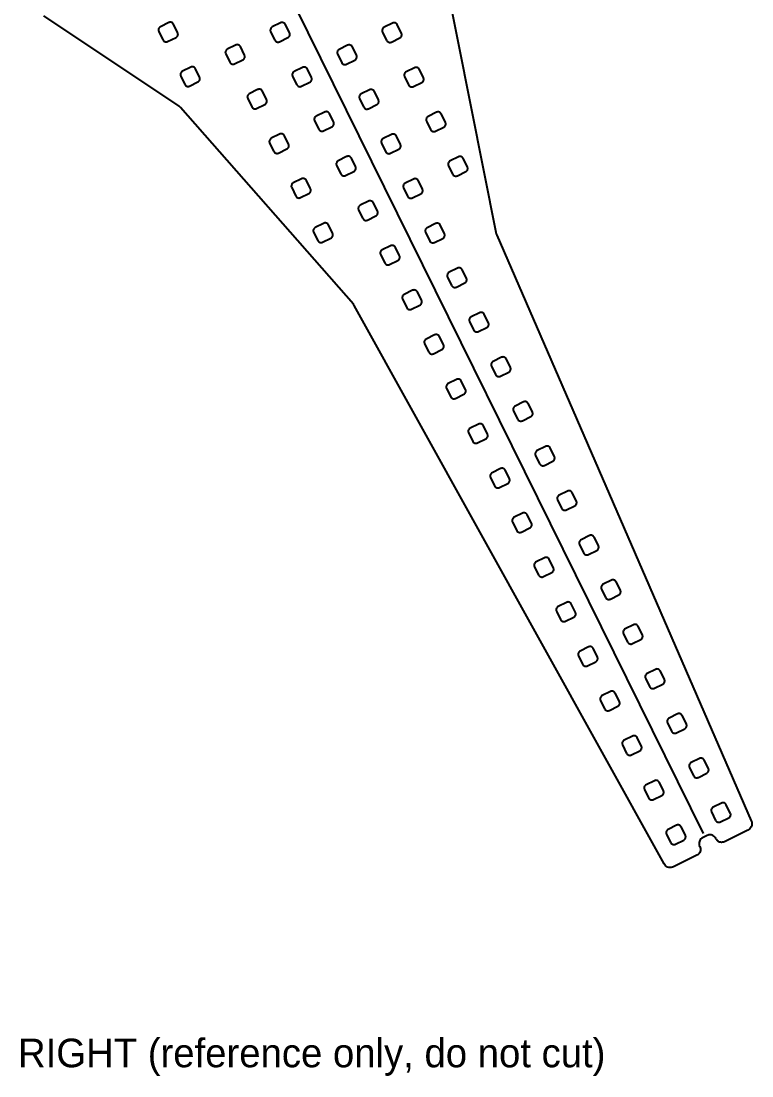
# Model space of a CAD drawing. Header units: millimetres. Extents: x -634 to 510, y -334 to 258.
# Drawn here: x 272.7 to 476.8, y -334.2 to -39.5 of the extents above; entities that cross this region are included whole.
import ezdxf

# ---------------------------------------------------------------- set-up
doc = ezdxf.new("R2010")
doc.units = ezdxf.units.MM
for name, color, linetype in [('LED_STRIP', 30, 'Continuous'), ('NOTES', 3, 'Continuous'), ('OUTLINE', 7, 'Continuous')]:
    doc.layers.add(name, color=color, linetype=linetype)

msp = doc.modelspace()

# ---------------------------------------------------------------- linework, layer by layer
at = {"layer": 'LED_STRIP'}
msp.add_lwpolyline([(342.12, -20.85), (463.26, -266.5)], dxfattribs=at)
at = {"layer": 'OUTLINE'}
msp.add_lwpolyline([(391.21, -27.18), (405.44, -98.94), (405.49, -99.15), (405.56, -99.35), (476.68, -262.99), (476.79, -263.31), (476.84, -263.64), (476.84, -263.98), (476.78, -264.31), (476.66, -264.63), (476.49, -264.92), (476.28, -265.19), (476.02, -265.41), (475.73, -265.58), (469.2, -268.8), (468.93, -268.91), (468.66, -268.97), (468.37, -268.99), (468.09, -268.96), (467.82, -268.89), (467.56, -268.78), (467.32, -268.63), (467.1, -268.44), (466.92, -268.22), (466.78, -267.98), (466.74, -267.91), (466.6, -267.67), (466.42, -267.45), (466.2, -267.27), (465.96, -267.11), (465.7, -267), (465.43, -266.93), (465.15, -266.91), (464.86, -266.93), (464.59, -266.99), (464.32, -267.09), (463.08, -267.7), (462.84, -267.85), (462.62, -268.03), (462.43, -268.24), (462.28, -268.48), (462.17, -268.75), (462.1, -269.02), (462.07, -269.3), (462.09, -269.59), (462.15, -269.86), (462.26, -270.13), (462.29, -270.19), (462.4, -270.46), (462.46, -270.73), (462.48, -271.02), (462.45, -271.3), (462.38, -271.57), (462.27, -271.83), (462.12, -272.07), (461.93, -272.29), (461.71, -272.47), (461.47, -272.61), (454.94, -275.84), (454.62, -275.96), (454.29, -276.03), (453.95, -276.04), (453.62, -275.99), (453.3, -275.89), (452.99, -275.74), (452.72, -275.54), (452.49, -275.29), (452.3, -275.01), (365.77, -118.97), (365.66, -118.79), (365.53, -118.62), (317.25, -63.65), (317.07, -63.46), (316.86, -63.31), (279.08, -38.06)], dxfattribs=at)
for points in [[(314.85, -39.93), (314.71, -39.87), (314.56, -39.83), (314.4, -39.81), (314.24, -39.82), (314.09, -39.86), (313.95, -39.92), (311.61, -41.07), (311.48, -41.15), (311.36, -41.25), (311.25, -41.37), (311.17, -41.5), (311.11, -41.64), (311.07, -41.79), (311.06, -41.95), (311.07, -42.11), (311.1, -42.26), (311.16, -42.41), (312.31, -44.74), (312.39, -44.87), (312.49, -44.99), (312.61, -45.1), (312.74, -45.18), (312.88, -45.24), (313.04, -45.28), (313.19, -45.3), (313.35, -45.29), (313.5, -45.25), (313.65, -45.19), (315.98, -44.04), (316.13, -43.95), (316.26, -43.84), (316.37, -43.7), (316.45, -43.55), (316.51, -43.38), (316.54, -43.21), (316.53, -43.04), (316.5, -42.87), (316.43, -42.7), (315.28, -40.37), (315.2, -40.24), (315.1, -40.12), (314.99, -40.01), (314.85, -39.93)], [(346.11, -40), (345.96, -39.94), (345.81, -39.9), (345.66, -39.89), (345.5, -39.9), (345.35, -39.93), (345.2, -39.99), (342.87, -41.14), (342.73, -41.22), (342.61, -41.32), (342.51, -41.44), (342.43, -41.57), (342.36, -41.71), (342.33, -41.87), (342.31, -42.02), (342.32, -42.18), (342.36, -42.33), (342.41, -42.48), (343.56, -44.81), (343.64, -44.95), (343.75, -45.07), (343.86, -45.17), (344, -45.25), (344.14, -45.32), (344.29, -45.35), (344.45, -45.37), (344.6, -45.36), (344.76, -45.32), (344.9, -45.26), (347.24, -44.12), (347.37, -44.03), (347.49, -43.93), (347.59, -43.82), (347.68, -43.68), (347.74, -43.54), (347.78, -43.39), (347.79, -43.23), (347.78, -43.07), (347.75, -42.92), (347.69, -42.78), (346.54, -40.44), (346.46, -40.31), (346.36, -40.19), (346.24, -40.09), (346.11, -40)], [(377.22, -40.01), (377.07, -39.97), (376.91, -39.96), (376.76, -39.97), (376.6, -40), (376.46, -40.06), (374.12, -41.21), (373.99, -41.29), (373.87, -41.39), (373.77, -41.51), (373.68, -41.64), (373.62, -41.79), (373.58, -41.94), (373.57, -42.1), (373.58, -42.25), (373.61, -42.41), (373.67, -42.55), (374.82, -44.88), (374.9, -45.02), (375, -45.14), (375.12, -45.24), (375.25, -45.33), (375.4, -45.39), (375.55, -45.43), (375.7, -45.44), (375.86, -45.43), (376.01, -45.4), (376.16, -45.34), (378.49, -44.19), (378.63, -44.11), (378.75, -44.01), (378.85, -43.89), (378.93, -43.76), (379, -43.61), (379.03, -43.46), (379.05, -43.3), (379.04, -43.15), (379, -42.99), (378.95, -42.85), (377.8, -40.52), (377.72, -40.38), (377.61, -40.26), (377.5, -40.16), (377.36, -40.07), (377.22, -40.01)], [(333.55, -46.19), (333.41, -46.13), (333.26, -46.09), (333.1, -46.08), (332.94, -46.09), (332.79, -46.12), (332.64, -46.18), (330.31, -47.33), (330.18, -47.41), (330.06, -47.51), (329.95, -47.63), (329.87, -47.76), (329.81, -47.91), (329.77, -48.06), (329.76, -48.22), (329.77, -48.37), (329.8, -48.52), (329.86, -48.67), (331.01, -51), (331.09, -51.14), (331.19, -51.26), (331.31, -51.36), (331.44, -51.45), (331.58, -51.51), (331.74, -51.55), (331.89, -51.56), (332.05, -51.55), (332.2, -51.52), (332.35, -51.46), (334.68, -50.31), (334.81, -50.23), (334.93, -50.13), (335.04, -50.01), (335.12, -49.88), (335.18, -49.73), (335.22, -49.58), (335.24, -49.42), (335.23, -49.27), (335.19, -49.11), (335.13, -48.97), (333.98, -46.64), (333.9, -46.5), (333.8, -46.38), (333.69, -46.28), (333.55, -46.19)], [(364.81, -46.27), (364.66, -46.2), (364.51, -46.17), (364.36, -46.15), (364.2, -46.16), (364.05, -46.2), (363.9, -46.25), (361.57, -47.4), (361.43, -47.48), (361.31, -47.58), (361.21, -47.7), (361.13, -47.84), (361.06, -47.98), (361.03, -48.13), (361.01, -48.29), (361.02, -48.44), (361.06, -48.6), (361.11, -48.74), (362.26, -51.07), (362.34, -51.21), (362.44, -51.33), (362.56, -51.43), (362.69, -51.52), (362.84, -51.58), (362.99, -51.62), (363.15, -51.63), (363.3, -51.62), (363.46, -51.59), (363.6, -51.53), (365.93, -50.38), (366.07, -50.3), (366.19, -50.2), (366.29, -50.08), (366.38, -49.95), (366.44, -49.8), (366.48, -49.65), (366.49, -49.5), (366.48, -49.34), (366.45, -49.19), (366.39, -49.04), (365.24, -46.71), (365.16, -46.57), (365.06, -46.45), (364.94, -46.35), (364.81, -46.27)], [(320.85, -52.32), (320.7, -52.28), (320.54, -52.27), (320.39, -52.28), (320.23, -52.32), (320.09, -52.37), (317.76, -53.52), (317.62, -53.6), (317.5, -53.7), (317.4, -53.82), (317.31, -53.95), (317.25, -54.1), (317.21, -54.25), (317.2, -54.41), (317.21, -54.56), (317.24, -54.72), (317.3, -54.86), (318.45, -57.19), (318.53, -57.33), (318.63, -57.45), (318.75, -57.55), (318.88, -57.64), (319.03, -57.7), (319.18, -57.74), (319.34, -57.75), (319.49, -57.74), (319.65, -57.71), (319.79, -57.65), (322.12, -56.5), (322.26, -56.42), (322.38, -56.32), (322.48, -56.2), (322.57, -56.07), (322.63, -55.92), (322.67, -55.77), (322.68, -55.62), (322.67, -55.46), (322.64, -55.31), (322.58, -55.16), (321.43, -52.83), (321.35, -52.69), (321.25, -52.57), (321.13, -52.47), (321, -52.39), (320.85, -52.32)], [(352.25, -52.46), (352.11, -52.4), (351.96, -52.36), (351.8, -52.34), (351.64, -52.35), (351.49, -52.39), (351.34, -52.45), (349.01, -53.6), (348.88, -53.68), (348.76, -53.78), (348.65, -53.89), (348.57, -54.03), (348.51, -54.17), (348.47, -54.32), (348.45, -54.48), (348.46, -54.64), (348.5, -54.79), (348.56, -54.94), (349.71, -57.27), (349.79, -57.4), (349.89, -57.52), (350.01, -57.63), (350.14, -57.71), (350.28, -57.77), (350.43, -57.81), (350.59, -57.82), (350.75, -57.81), (350.9, -57.78), (351.05, -57.72), (353.38, -56.57), (353.51, -56.49), (353.63, -56.39), (353.74, -56.27), (353.82, -56.14), (353.88, -56), (353.92, -55.84), (353.94, -55.69), (353.93, -55.53), (353.89, -55.38), (353.83, -55.23), (352.68, -52.9), (352.6, -52.77), (352.5, -52.65), (352.38, -52.54), (352.25, -52.46)], [(383.51, -52.53), (383.36, -52.47), (383.21, -52.43), (383.05, -52.42), (382.9, -52.43), (382.75, -52.46), (382.6, -52.52), (380.27, -53.67), (380.13, -53.75), (380.01, -53.85), (379.91, -53.97), (379.82, -54.1), (379.76, -54.24), (379.72, -54.4), (379.71, -54.55), (379.72, -54.71), (379.75, -54.86), (379.81, -55.01), (380.96, -57.34), (381.04, -57.47), (381.14, -57.59), (381.26, -57.7), (381.39, -57.78), (381.54, -57.84), (381.69, -57.88), (381.85, -57.9), (382, -57.89), (382.16, -57.85), (382.3, -57.79), (384.63, -56.64), (384.77, -56.56), (384.89, -56.46), (384.99, -56.35), (385.08, -56.21), (385.14, -56.07), (385.18, -55.92), (385.19, -55.76), (385.18, -55.6), (385.15, -55.45), (385.09, -55.3), (383.94, -52.97), (383.86, -52.84), (383.76, -52.72), (383.64, -52.61), (383.51, -52.53)], [(339.7, -58.65), (339.55, -58.59), (339.4, -58.55), (339.24, -58.53), (339.09, -58.55), (338.93, -58.58), (338.79, -58.64), (336.46, -59.79), (336.32, -59.87), (336.2, -59.97), (336.1, -60.09), (336.01, -60.22), (335.95, -60.36), (335.91, -60.52), (335.9, -60.67), (335.91, -60.83), (335.94, -60.98), (336, -61.13), (337.15, -63.46), (337.24, -63.61), (337.36, -63.74), (337.49, -63.85), (337.65, -63.93), (337.81, -63.99), (337.98, -64.01), (338.16, -64.01), (338.33, -63.98), (338.49, -63.91), (340.82, -62.76), (340.96, -62.68), (341.08, -62.58), (341.18, -62.47), (341.26, -62.33), (341.33, -62.19), (341.37, -62.04), (341.38, -61.88), (341.37, -61.72), (341.33, -61.57), (341.28, -61.42), (340.13, -59.09), (340.05, -58.96), (339.95, -58.84), (339.83, -58.73), (339.7, -58.65)], [(370.81, -58.66), (370.65, -58.62), (370.5, -58.61), (370.34, -58.62), (370.19, -58.65), (370.04, -58.71), (367.71, -59.86), (367.58, -59.94), (367.46, -60.04), (367.35, -60.16), (367.27, -60.29), (367.21, -60.44), (367.17, -60.59), (367.15, -60.74), (367.16, -60.9), (367.2, -61.05), (367.26, -61.2), (368.41, -63.53), (368.5, -63.68), (368.61, -63.81), (368.75, -63.92), (368.9, -64), (369.07, -64.06), (369.24, -64.09), (369.41, -64.08), (369.58, -64.05), (369.75, -63.99), (372.08, -62.84), (372.21, -62.76), (372.33, -62.66), (372.44, -62.54), (372.52, -62.4), (372.58, -62.26), (372.62, -62.11), (372.64, -61.95), (372.62, -61.8), (372.59, -61.64), (372.53, -61.5), (371.38, -59.17), (371.3, -59.03), (371.2, -58.91), (371.08, -58.81), (370.95, -58.72), (370.81, -58.66)], [(358.33, -64.88), (358.17, -64.83), (357.99, -64.8), (357.82, -64.81), (357.65, -64.84), (357.49, -64.9), (355.15, -66.05), (355.02, -66.13), (354.9, -66.23), (354.8, -66.35), (354.71, -66.48), (354.65, -66.63), (354.61, -66.78), (354.6, -66.94), (354.61, -67.09), (354.64, -67.25), (354.7, -67.39), (355.85, -69.72), (355.94, -69.87), (356.06, -70), (356.19, -70.11), (356.34, -70.2), (356.51, -70.25), (356.68, -70.28), (356.86, -70.28), (357.03, -70.24), (357.19, -70.18), (359.52, -69.03), (359.66, -68.95), (359.78, -68.85), (359.88, -68.73), (359.96, -68.6), (360.03, -68.45), (360.06, -68.3), (360.08, -68.14), (360.07, -67.99), (360.03, -67.83), (359.98, -67.69), (358.83, -65.36), (358.74, -65.21), (358.62, -65.08), (358.48, -64.97), (358.33, -64.88)], [(389.65, -64.99), (389.51, -64.92), (389.35, -64.89), (389.2, -64.87), (389.04, -64.88), (388.89, -64.92), (388.74, -64.98), (386.41, -66.12), (386.28, -66.21), (386.15, -66.31), (386.05, -66.42), (385.97, -66.56), (385.91, -66.7), (385.87, -66.85), (385.85, -67.01), (385.86, -67.17), (385.9, -67.32), (385.96, -67.46), (387.11, -69.8), (387.19, -69.93), (387.29, -70.05), (387.4, -70.15), (387.54, -70.24), (387.68, -70.3), (387.83, -70.34), (387.99, -70.35), (388.15, -70.34), (388.3, -70.31), (388.44, -70.25), (390.78, -69.1), (390.91, -69.02), (391.03, -68.92), (391.14, -68.8), (391.22, -68.67), (391.28, -68.53), (391.32, -68.37), (391.33, -68.22), (391.32, -68.06), (391.29, -67.91), (391.23, -67.76), (390.08, -65.43), (390, -65.29), (389.9, -65.17), (389.78, -65.07), (389.65, -64.99)], [(345.93, -71.16), (345.78, -71.08), (345.61, -71.02), (345.44, -70.99), (345.26, -71), (345.09, -71.03), (344.93, -71.09), (342.6, -72.24), (342.46, -72.32), (342.34, -72.43), (342.24, -72.54), (342.16, -72.68), (342.09, -72.82), (342.06, -72.97), (342.04, -73.13), (342.05, -73.28), (342.09, -73.44), (342.14, -73.58), (343.29, -75.92), (343.38, -76.06), (343.5, -76.2), (343.64, -76.3), (343.79, -76.39), (343.95, -76.44), (344.13, -76.47), (344.3, -76.47), (344.47, -76.43), (344.63, -76.37), (346.97, -75.22), (347.1, -75.14), (347.22, -75.04), (347.32, -74.92), (347.41, -74.79), (347.47, -74.64), (347.51, -74.49), (347.52, -74.34), (347.51, -74.18), (347.48, -74.03), (347.42, -73.88), (346.27, -71.55), (346.18, -71.4), (346.06, -71.27), (345.93, -71.16)], [(376.95, -71.12), (376.8, -71.08), (376.64, -71.06), (376.48, -71.07), (376.33, -71.11), (376.19, -71.17), (373.85, -72.32), (373.72, -72.4), (373.6, -72.5), (373.5, -72.62), (373.41, -72.75), (373.35, -72.89), (373.31, -73.04), (373.3, -73.2), (373.31, -73.36), (373.34, -73.51), (373.4, -73.66), (374.55, -75.99), (374.63, -76.12), (374.73, -76.24), (374.85, -76.35), (374.98, -76.43), (375.12, -76.49), (375.28, -76.53), (375.43, -76.55), (375.59, -76.54), (375.74, -76.5), (375.89, -76.44), (378.22, -75.29), (378.36, -75.21), (378.48, -75.11), (378.58, -74.99), (378.66, -74.86), (378.73, -74.72), (378.76, -74.57), (378.78, -74.41), (378.77, -74.25), (378.73, -74.1), (378.68, -73.95), (377.53, -71.62), (377.44, -71.49), (377.34, -71.37), (377.23, -71.26), (377.09, -71.18), (376.95, -71.12)], [(364.63, -77.42), (364.47, -77.34), (364.31, -77.28), (364.14, -77.26), (363.96, -77.26), (363.79, -77.3), (363.63, -77.36), (361.3, -78.51), (361.16, -78.59), (361.04, -78.69), (360.94, -78.81), (360.86, -78.94), (360.79, -79.08), (360.75, -79.24), (360.74, -79.39), (360.75, -79.55), (360.79, -79.7), (360.84, -79.85), (361.99, -82.18), (362.08, -82.33), (362.2, -82.46), (362.33, -82.57), (362.49, -82.65), (362.65, -82.71), (362.82, -82.74), (363, -82.73), (363.17, -82.7), (363.33, -82.63), (365.66, -81.48), (365.8, -81.4), (365.92, -81.3), (366.02, -81.19), (366.11, -81.05), (366.17, -80.91), (366.21, -80.76), (366.22, -80.6), (366.21, -80.44), (366.18, -80.29), (366.12, -80.15), (364.97, -77.81), (364.88, -77.66), (364.76, -77.53), (364.63, -77.42)], [(395.73, -77.41), (395.57, -77.36), (395.39, -77.33), (395.22, -77.33), (395.05, -77.37), (394.89, -77.43), (392.55, -78.58), (392.42, -78.66), (392.3, -78.76), (392.19, -78.88), (392.11, -79.01), (392.05, -79.16), (392.01, -79.31), (392, -79.47), (392.01, -79.62), (392.04, -79.77), (392.1, -79.92), (393.25, -82.25), (393.33, -82.39), (393.43, -82.51), (393.55, -82.61), (393.68, -82.7), (393.82, -82.76), (393.98, -82.8), (394.13, -82.81), (394.29, -82.8), (394.44, -82.77), (394.59, -82.71), (396.92, -81.56), (397.05, -81.48), (397.18, -81.38), (397.28, -81.26), (397.36, -81.13), (397.42, -80.98), (397.46, -80.83), (397.48, -80.67), (397.47, -80.52), (397.43, -80.36), (397.37, -80.22), (396.22, -77.89), (396.13, -77.74), (396.02, -77.61), (395.88, -77.5), (395.73, -77.41)], [(352.07, -83.62), (351.92, -83.53), (351.75, -83.48), (351.58, -83.45), (351.41, -83.45), (351.24, -83.49), (351.07, -83.55), (348.74, -84.7), (348.61, -84.78), (348.49, -84.88), (348.38, -85), (348.3, -85.13), (348.24, -85.28), (348.2, -85.43), (348.18, -85.58), (348.19, -85.74), (348.23, -85.89), (348.29, -86.04), (349.44, -88.37), (349.53, -88.52), (349.64, -88.65), (349.78, -88.76), (349.93, -88.85), (350.1, -88.9), (350.27, -88.93), (350.44, -88.92), (350.61, -88.89), (350.78, -88.83), (353.11, -87.68), (353.24, -87.6), (353.36, -87.5), (353.47, -87.38), (353.55, -87.25), (353.61, -87.1), (353.65, -86.95), (353.67, -86.79), (353.66, -86.64), (353.62, -86.48), (353.56, -86.34), (352.41, -84.01), (352.32, -83.86), (352.21, -83.73), (352.07, -83.62)], [(383.09, -83.57), (382.94, -83.53), (382.78, -83.52), (382.63, -83.53), (382.47, -83.57), (382.33, -83.62), (380, -84.77), (379.86, -84.85), (379.74, -84.95), (379.64, -85.07), (379.55, -85.2), (379.49, -85.35), (379.45, -85.5), (379.44, -85.66), (379.45, -85.81), (379.48, -85.97), (379.54, -86.11), (380.69, -88.44), (380.77, -88.58), (380.87, -88.7), (380.99, -88.8), (381.12, -88.89), (381.27, -88.95), (381.42, -88.99), (381.58, -89), (381.73, -88.99), (381.89, -88.96), (382.03, -88.9), (384.36, -87.75), (384.5, -87.67), (384.62, -87.57), (384.72, -87.45), (384.81, -87.32), (384.87, -87.17), (384.91, -87.02), (384.92, -86.87), (384.91, -86.71), (384.88, -86.56), (384.82, -86.41), (383.67, -84.08), (383.59, -83.94), (383.49, -83.82), (383.37, -83.72), (383.24, -83.64), (383.09, -83.57)], [(370.54, -89.77), (370.38, -89.73), (370.23, -89.71), (370.07, -89.72), (369.92, -89.76), (369.77, -89.82), (367.44, -90.97), (367.31, -91.05), (367.19, -91.15), (367.08, -91.26), (367, -91.4), (366.94, -91.54), (366.9, -91.69), (366.88, -91.85), (366.89, -92.01), (366.93, -92.16), (366.99, -92.3), (368.14, -94.64), (368.22, -94.77), (368.32, -94.89), (368.43, -95), (368.57, -95.08), (368.71, -95.14), (368.86, -95.18), (369.02, -95.19), (369.18, -95.18), (369.33, -95.15), (369.48, -95.09), (371.81, -93.94), (371.94, -93.86), (372.06, -93.76), (372.17, -93.64), (372.25, -93.51), (372.31, -93.37), (372.35, -93.21), (372.36, -93.06), (372.35, -92.9), (372.32, -92.75), (372.26, -92.6), (371.11, -90.27), (371.03, -90.14), (370.93, -90.01), (370.81, -89.91), (370.68, -89.83), (370.54, -89.77)], [(358.06, -95.99), (357.9, -95.93), (357.72, -95.91), (357.55, -95.91), (357.38, -95.94), (357.22, -96.01), (354.88, -97.16), (354.75, -97.24), (354.63, -97.34), (354.53, -97.46), (354.44, -97.59), (354.38, -97.73), (354.34, -97.89), (354.33, -98.04), (354.34, -98.2), (354.37, -98.35), (354.43, -98.5), (355.58, -100.83), (355.67, -100.98), (355.79, -101.11), (355.92, -101.22), (356.07, -101.3), (356.24, -101.36), (356.41, -101.38), (356.59, -101.38), (356.76, -101.35), (356.92, -101.28), (359.25, -100.13), (359.39, -100.05), (359.51, -99.95), (359.61, -99.83), (359.69, -99.7), (359.76, -99.56), (359.79, -99.41), (359.81, -99.25), (359.8, -99.09), (359.76, -98.94), (359.71, -98.79), (358.56, -96.46), (358.47, -96.31), (358.35, -96.18), (358.21, -96.07), (358.06, -95.99)], [(389.24, -96.03), (389.08, -95.99), (388.93, -95.98), (388.77, -95.99), (388.62, -96.02), (388.47, -96.08), (386.14, -97.23), (386.01, -97.31), (385.88, -97.41), (385.78, -97.53), (385.7, -97.66), (385.64, -97.81), (385.6, -97.96), (385.58, -98.11), (385.59, -98.27), (385.63, -98.42), (385.69, -98.57), (386.84, -100.9), (386.92, -101.04), (387.02, -101.16), (387.13, -101.26), (387.27, -101.34), (387.41, -101.41), (387.56, -101.44), (387.72, -101.46), (387.88, -101.45), (388.03, -101.41), (388.17, -101.36), (390.51, -100.21), (390.64, -100.13), (390.76, -100.03), (390.87, -99.91), (390.95, -99.77), (391.01, -99.63), (391.05, -99.48), (391.06, -99.32), (391.05, -99.17), (391.02, -99.01), (390.96, -98.87), (389.81, -96.53), (389.73, -96.4), (389.63, -96.28), (389.51, -96.18), (389.38, -96.09), (389.24, -96.03)], [(376.68, -102.22), (376.53, -102.18), (376.37, -102.17), (376.21, -102.18), (376.06, -102.21), (375.92, -102.27), (373.58, -103.42), (373.45, -103.5), (373.33, -103.6), (373.22, -103.72), (373.14, -103.85), (373.08, -104), (373.04, -104.15), (373.03, -104.31), (373.04, -104.46), (373.07, -104.62), (373.13, -104.76), (374.28, -107.09), (374.36, -107.23), (374.46, -107.35), (374.58, -107.45), (374.71, -107.54), (374.85, -107.6), (375.01, -107.64), (375.16, -107.65), (375.32, -107.64), (375.47, -107.61), (375.62, -107.55), (377.95, -106.4), (378.08, -106.32), (378.21, -106.22), (378.31, -106.1), (378.39, -105.97), (378.45, -105.82), (378.49, -105.67), (378.51, -105.51), (378.5, -105.36), (378.46, -105.2), (378.4, -105.06), (377.25, -102.73), (377.17, -102.59), (377.07, -102.47), (376.96, -102.37), (376.82, -102.28), (376.68, -102.22)], [(395.61, -108.6), (395.46, -108.52), (395.29, -108.46), (395.12, -108.44), (394.95, -108.44), (394.78, -108.47), (394.61, -108.54), (392.28, -109.69), (392.15, -109.77), (392.03, -109.87), (391.92, -109.99), (391.84, -110.12), (391.78, -110.26), (391.74, -110.41), (391.73, -110.57), (391.74, -110.73), (391.77, -110.88), (391.83, -111.03), (392.98, -113.36), (393.06, -113.49), (393.16, -113.61), (393.28, -113.72), (393.41, -113.8), (393.55, -113.86), (393.71, -113.9), (393.86, -113.92), (394.02, -113.91), (394.17, -113.87), (394.32, -113.81), (396.65, -112.66), (396.78, -112.58), (396.9, -112.48), (397.01, -112.36), (397.09, -112.23), (397.15, -112.09), (397.19, -111.93), (397.21, -111.78), (397.2, -111.62), (397.16, -111.47), (397.1, -111.32), (395.95, -108.99), (395.86, -108.84), (395.75, -108.71), (395.61, -108.6)], [(382.97, -114.74), (382.82, -114.68), (382.67, -114.64), (382.51, -114.63), (382.36, -114.64), (382.2, -114.67), (382.06, -114.73), (379.73, -115.88), (379.59, -115.96), (379.47, -116.06), (379.37, -116.18), (379.28, -116.31), (379.22, -116.45), (379.18, -116.61), (379.17, -116.76), (379.18, -116.92), (379.21, -117.07), (379.27, -117.22), (380.42, -119.55), (380.5, -119.68), (380.6, -119.81), (380.72, -119.91), (380.85, -119.99), (381, -120.05), (381.15, -120.09), (381.31, -120.11), (381.46, -120.1), (381.62, -120.06), (381.76, -120), (384.09, -118.85), (384.23, -118.77), (384.35, -118.67), (384.45, -118.56), (384.54, -118.42), (384.6, -118.28), (384.64, -118.13), (384.65, -117.97), (384.64, -117.81), (384.61, -117.66), (384.55, -117.52), (383.4, -115.18), (383.32, -115.05), (383.22, -114.93), (383.1, -114.82), (382.97, -114.74)], [(401.52, -120.94), (401.37, -120.9), (401.21, -120.89), (401.06, -120.9), (400.9, -120.94), (400.76, -120.99), (398.43, -122.14), (398.29, -122.22), (398.17, -122.32), (398.07, -122.44), (397.98, -122.57), (397.92, -122.72), (397.88, -122.87), (397.87, -123.03), (397.88, -123.18), (397.91, -123.34), (397.97, -123.48), (399.12, -125.81), (399.2, -125.95), (399.3, -126.07), (399.42, -126.17), (399.55, -126.26), (399.7, -126.32), (399.85, -126.36), (400, -126.37), (400.16, -126.36), (400.31, -126.33), (400.46, -126.27), (402.79, -125.12), (402.93, -125.04), (403.05, -124.94), (403.15, -124.82), (403.23, -124.69), (403.3, -124.54), (403.34, -124.39), (403.35, -124.24), (403.34, -124.08), (403.3, -123.93), (403.25, -123.78), (402.1, -121.45), (402.02, -121.31), (401.92, -121.19), (401.8, -121.09), (401.67, -121.01), (401.52, -120.94)], [(388.97, -127.14), (388.81, -127.1), (388.66, -127.08), (388.5, -127.09), (388.35, -127.13), (388.2, -127.19), (385.87, -128.34), (385.72, -128.43), (385.59, -128.54), (385.48, -128.68), (385.4, -128.83), (385.34, -128.99), (385.31, -129.17), (385.32, -129.34), (385.35, -129.51), (385.41, -129.67), (386.56, -132.01), (386.65, -132.14), (386.75, -132.26), (386.86, -132.37), (387, -132.45), (387.14, -132.51), (387.29, -132.55), (387.45, -132.56), (387.61, -132.55), (387.76, -132.52), (387.9, -132.46), (390.24, -131.31), (390.38, -131.22), (390.52, -131.11), (390.63, -130.97), (390.71, -130.82), (390.76, -130.65), (390.79, -130.48), (390.79, -130.31), (390.75, -130.13), (390.69, -129.97), (389.54, -127.64), (389.46, -127.51), (389.36, -127.38), (389.24, -127.28), (389.11, -127.2), (388.97, -127.14)], [(407.66, -133.4), (407.51, -133.36), (407.36, -133.35), (407.2, -133.36), (407.05, -133.39), (406.9, -133.45), (404.57, -134.6), (404.42, -134.69), (404.29, -134.81), (404.18, -134.94), (404.1, -135.09), (404.04, -135.26), (404.01, -135.43), (404.02, -135.61), (404.05, -135.78), (404.11, -135.94), (405.26, -138.27), (405.34, -138.41), (405.44, -138.53), (405.56, -138.63), (405.7, -138.71), (405.84, -138.78), (405.99, -138.81), (406.15, -138.83), (406.3, -138.82), (406.46, -138.78), (406.6, -138.73), (408.93, -137.58), (409.08, -137.49), (409.22, -137.37), (409.32, -137.23), (409.41, -137.08), (409.46, -136.92), (409.49, -136.74), (409.49, -136.57), (409.45, -136.4), (409.39, -136.24), (408.24, -133.9), (408.16, -133.77), (408.06, -133.65), (407.94, -133.55), (407.81, -133.46), (407.66, -133.4)], [(395.25, -139.65), (395.11, -139.59), (394.96, -139.55), (394.8, -139.54), (394.64, -139.55), (394.49, -139.58), (394.34, -139.64), (392.01, -140.79), (391.86, -140.88), (391.73, -141), (391.62, -141.13), (391.54, -141.29), (391.48, -141.45), (391.46, -141.62), (391.46, -141.8), (391.49, -141.97), (391.56, -142.13), (392.71, -144.46), (392.79, -144.6), (392.89, -144.72), (393.01, -144.82), (393.14, -144.91), (393.28, -144.97), (393.44, -145.01), (393.59, -145.02), (393.75, -145.01), (393.9, -144.98), (394.05, -144.92), (396.38, -143.77), (396.53, -143.68), (396.66, -143.56), (396.77, -143.43), (396.85, -143.27), (396.91, -143.11), (396.93, -142.94), (396.93, -142.76), (396.9, -142.59), (396.83, -142.43), (395.68, -140.1), (395.6, -139.96), (395.5, -139.84), (395.38, -139.74), (395.25, -139.65)], [(413.95, -145.92), (413.81, -145.86), (413.65, -145.82), (413.5, -145.8), (413.34, -145.81), (413.19, -145.85), (413.04, -145.91), (410.71, -147.06), (410.56, -147.15), (410.43, -147.26), (410.32, -147.4), (410.24, -147.55), (410.18, -147.72), (410.16, -147.89), (410.16, -148.06), (410.19, -148.23), (410.26, -148.4), (411.41, -150.73), (411.49, -150.86), (411.59, -150.98), (411.71, -151.09), (411.84, -151.17), (411.98, -151.23), (412.13, -151.27), (412.29, -151.29), (412.45, -151.27), (412.6, -151.24), (412.75, -151.18), (415.08, -150.03), (415.23, -149.94), (415.36, -149.83), (415.47, -149.69), (415.55, -149.54), (415.61, -149.37), (415.63, -149.2), (415.63, -149.03), (415.6, -148.86), (415.53, -148.69), (414.38, -146.36), (414.3, -146.23), (414.2, -146.11), (414.08, -146), (413.95, -145.92)], [(401.25, -152.05), (401.1, -152.01), (400.94, -152), (400.79, -152.01), (400.63, -152.04), (400.49, -152.1), (398.16, -153.25), (398.01, -153.34), (397.88, -153.45), (397.77, -153.59), (397.68, -153.74), (397.63, -153.91), (397.6, -154.08), (397.6, -154.25), (397.64, -154.43), (397.7, -154.59), (398.85, -156.92), (398.93, -157.05), (399.03, -157.17), (399.15, -157.28), (399.28, -157.36), (399.43, -157.42), (399.58, -157.46), (399.73, -157.48), (399.89, -157.47), (400.04, -157.43), (400.19, -157.37), (402.52, -156.22), (402.67, -156.13), (402.8, -156.02), (402.91, -155.88), (402.99, -155.73), (403.05, -155.56), (403.08, -155.39), (403.07, -155.22), (403.04, -155.05), (402.98, -154.88), (401.83, -152.55), (401.75, -152.42), (401.65, -152.3), (401.53, -152.19), (401.4, -152.11), (401.25, -152.05)], [(419.95, -158.31), (419.8, -158.27), (419.64, -158.26), (419.49, -158.27), (419.33, -158.3), (419.19, -158.36), (416.85, -159.51), (416.71, -159.6), (416.57, -159.72), (416.47, -159.85), (416.38, -160.01), (416.33, -160.17), (416.3, -160.34), (416.3, -160.52), (416.34, -160.69), (416.4, -160.85), (417.55, -163.18), (417.63, -163.32), (417.73, -163.44), (417.85, -163.54), (417.98, -163.63), (418.13, -163.69), (418.28, -163.73), (418.43, -163.74), (418.59, -163.73), (418.74, -163.7), (418.89, -163.64), (421.22, -162.49), (421.37, -162.4), (421.5, -162.28), (421.61, -162.15), (421.69, -161.99), (421.75, -161.83), (421.78, -161.66), (421.77, -161.48), (421.74, -161.31), (421.68, -161.15), (420.53, -158.82), (420.45, -158.68), (420.34, -158.56), (420.23, -158.46), (420.09, -158.37), (419.95, -158.31)], [(407.39, -164.51), (407.24, -164.47), (407.09, -164.45), (406.93, -164.46), (406.78, -164.5), (406.63, -164.56), (404.3, -165.71), (404.15, -165.8), (404.02, -165.91), (403.91, -166.05), (403.83, -166.2), (403.77, -166.36), (403.74, -166.54), (403.75, -166.71), (403.78, -166.88), (403.84, -167.04), (404.99, -169.38), (405.07, -169.51), (405.17, -169.63), (405.29, -169.74), (405.42, -169.82), (405.57, -169.88), (405.72, -169.92), (405.88, -169.93), (406.03, -169.92), (406.19, -169.89), (406.33, -169.83), (408.66, -168.68), (408.81, -168.59), (408.94, -168.48), (409.05, -168.34), (409.14, -168.19), (409.19, -168.02), (409.22, -167.85), (409.22, -167.67), (409.18, -167.5), (409.12, -167.34), (407.97, -165.01), (407.89, -164.87), (407.79, -164.75), (407.67, -164.65), (407.54, -164.57), (407.39, -164.51)], [(426.09, -170.77), (425.94, -170.73), (425.78, -170.72), (425.63, -170.73), (425.47, -170.76), (425.33, -170.82), (423, -171.97), (422.85, -172.06), (422.72, -172.17), (422.61, -172.31), (422.52, -172.46), (422.47, -172.63), (422.44, -172.8), (422.45, -172.98), (422.48, -173.15), (422.54, -173.31), (423.69, -175.64), (423.77, -175.78), (423.87, -175.9), (423.99, -176), (424.12, -176.08), (424.27, -176.15), (424.42, -176.18), (424.58, -176.2), (424.73, -176.19), (424.89, -176.15), (425.03, -176.1), (427.36, -174.95), (427.51, -174.85), (427.64, -174.74), (427.75, -174.6), (427.84, -174.45), (427.89, -174.29), (427.92, -174.11), (427.92, -173.94), (427.88, -173.77), (427.82, -173.61), (426.67, -171.27), (426.59, -171.14), (426.49, -171.02), (426.37, -170.92), (426.24, -170.83), (426.09, -170.77)], [(413.68, -177.02), (413.54, -176.96), (413.38, -176.92), (413.23, -176.91), (413.07, -176.92), (412.92, -176.95), (412.77, -177.01), (410.44, -178.16), (410.29, -178.25), (410.16, -178.37), (410.05, -178.5), (409.97, -178.66), (409.91, -178.82), (409.89, -178.99), (409.89, -179.17), (409.92, -179.34), (409.99, -179.5), (411.14, -181.83), (411.22, -181.97), (411.32, -182.09), (411.43, -182.19), (411.57, -182.28), (411.71, -182.34), (411.86, -182.38), (412.02, -182.39), (412.18, -182.38), (412.33, -182.35), (412.48, -182.29), (414.81, -181.14), (414.96, -181.05), (415.09, -180.93), (415.2, -180.8), (415.28, -180.64), (415.34, -180.48), (415.36, -180.31), (415.36, -180.13), (415.33, -179.96), (415.26, -179.8), (414.11, -177.47), (414.03, -177.33), (413.93, -177.21), (413.81, -177.11), (413.68, -177.02)], [(432.24, -183.23), (432.08, -183.19), (431.93, -183.17), (431.77, -183.18), (431.62, -183.22), (431.47, -183.28), (429.14, -184.43), (428.99, -184.52), (428.86, -184.63), (428.75, -184.77), (428.67, -184.92), (428.61, -185.09), (428.58, -185.26), (428.59, -185.43), (428.62, -185.6), (428.69, -185.77), (429.84, -188.1), (429.92, -188.23), (430.02, -188.35), (430.13, -188.46), (430.27, -188.54), (430.41, -188.6), (430.56, -188.64), (430.72, -188.65), (430.88, -188.64), (431.03, -188.61), (431.17, -188.55), (433.51, -187.4), (433.66, -187.31), (433.79, -187.2), (433.9, -187.06), (433.98, -186.91), (434.04, -186.74), (434.06, -186.57), (434.06, -186.4), (434.02, -186.23), (433.96, -186.06), (432.81, -183.73), (432.73, -183.6), (432.63, -183.48), (432.51, -183.37), (432.38, -183.29), (432.24, -183.23)], [(419.82, -189.48), (419.68, -189.42), (419.53, -189.38), (419.37, -189.37), (419.21, -189.38), (419.06, -189.41), (418.92, -189.47), (416.58, -190.62), (416.43, -190.71), (416.3, -190.82), (416.19, -190.96), (416.11, -191.11), (416.05, -191.28), (416.03, -191.45), (416.03, -191.62), (416.07, -191.79), (416.13, -191.96), (417.28, -194.29), (417.36, -194.42), (417.46, -194.54), (417.58, -194.65), (417.71, -194.73), (417.85, -194.79), (418.01, -194.83), (418.16, -194.85), (418.32, -194.84), (418.47, -194.8), (418.62, -194.74), (420.95, -193.59), (421.1, -193.5), (421.23, -193.39), (421.34, -193.25), (421.42, -193.1), (421.48, -192.93), (421.51, -192.76), (421.5, -192.59), (421.47, -192.42), (421.4, -192.25), (420.25, -189.92), (420.17, -189.79), (420.07, -189.67), (419.96, -189.56), (419.82, -189.48)], [(438.52, -195.74), (438.38, -195.68), (438.23, -195.64), (438.07, -195.63), (437.91, -195.64), (437.76, -195.67), (437.61, -195.73), (435.28, -196.88), (435.13, -196.97), (435, -197.09), (434.89, -197.22), (434.81, -197.38), (434.75, -197.54), (434.73, -197.71), (434.73, -197.89), (434.77, -198.06), (434.83, -198.22), (435.98, -200.55), (436.06, -200.69), (436.16, -200.81), (436.28, -200.91), (436.41, -201), (436.55, -201.06), (436.71, -201.1), (436.86, -201.11), (437.02, -201.1), (437.17, -201.07), (437.32, -201.01), (439.65, -199.86), (439.8, -199.77), (439.93, -199.65), (440.04, -199.52), (440.12, -199.36), (440.18, -199.2), (440.21, -199.03), (440.2, -198.85), (440.17, -198.68), (440.1, -198.52), (438.95, -196.19), (438.87, -196.05), (438.77, -195.93), (438.66, -195.83), (438.52, -195.74)], [(425.82, -201.87), (425.67, -201.84), (425.51, -201.82), (425.36, -201.83), (425.2, -201.87), (425.06, -201.92), (422.73, -203.07), (422.58, -203.17), (422.45, -203.28), (422.34, -203.42), (422.25, -203.57), (422.2, -203.73), (422.17, -203.91), (422.18, -204.08), (422.21, -204.25), (422.27, -204.41), (423.42, -206.75), (423.5, -206.88), (423.6, -207), (423.72, -207.1), (423.85, -207.19), (424, -207.25), (424.15, -207.29), (424.31, -207.3), (424.46, -207.29), (424.62, -207.26), (424.76, -207.2), (427.09, -206.05), (427.24, -205.96), (427.37, -205.85), (427.48, -205.71), (427.57, -205.56), (427.62, -205.39), (427.65, -205.22), (427.65, -205.04), (427.61, -204.87), (427.55, -204.71), (426.4, -202.38), (426.32, -202.24), (426.22, -202.12), (426.1, -202.02), (425.97, -201.94), (425.82, -201.87)], [(444.67, -208.2), (444.52, -208.14), (444.37, -208.1), (444.21, -208.09), (444.06, -208.1), (443.9, -208.13), (443.76, -208.19), (441.43, -209.34), (441.28, -209.43), (441.15, -209.54), (441.04, -209.68), (440.95, -209.83), (440.9, -210), (440.87, -210.17), (440.87, -210.34), (440.91, -210.52), (440.97, -210.68), (442.12, -213.01), (442.2, -213.15), (442.3, -213.27), (442.42, -213.37), (442.55, -213.45), (442.7, -213.51), (442.85, -213.55), (443.01, -213.57), (443.16, -213.56), (443.31, -213.52), (443.46, -213.46), (445.79, -212.31), (445.94, -212.22), (446.07, -212.11), (446.18, -211.97), (446.27, -211.82), (446.32, -211.66), (446.35, -211.48), (446.34, -211.31), (446.31, -211.14), (446.25, -210.98), (445.1, -208.64), (445.02, -208.51), (444.92, -208.39), (444.8, -208.28), (444.67, -208.2)], [(431.97, -214.33), (431.81, -214.29), (431.66, -214.28), (431.5, -214.29), (431.35, -214.32), (431.2, -214.38), (428.87, -215.53), (428.72, -215.62), (428.59, -215.74), (428.48, -215.87), (428.4, -216.03), (428.34, -216.19), (428.31, -216.36), (428.32, -216.54), (428.35, -216.71), (428.42, -216.87), (429.57, -219.2), (429.65, -219.34), (429.75, -219.46), (429.86, -219.56), (430, -219.65), (430.14, -219.71), (430.29, -219.75), (430.45, -219.76), (430.61, -219.75), (430.76, -219.72), (430.9, -219.66), (433.24, -218.51), (433.39, -218.42), (433.52, -218.3), (433.63, -218.17), (433.71, -218.01), (433.77, -217.85), (433.79, -217.68), (433.79, -217.5), (433.75, -217.33), (433.69, -217.17), (432.54, -214.84), (432.46, -214.7), (432.36, -214.58), (432.24, -214.48), (432.11, -214.39), (431.97, -214.33)], [(450.81, -220.66), (450.66, -220.6), (450.51, -220.56), (450.36, -220.54), (450.2, -220.55), (450.05, -220.59), (449.9, -220.65), (447.57, -221.8), (447.42, -221.89), (447.29, -222), (447.18, -222.14), (447.1, -222.29), (447.04, -222.45), (447.01, -222.63), (447.02, -222.8), (447.05, -222.97), (447.11, -223.13), (448.26, -225.47), (448.34, -225.6), (448.44, -225.72), (448.56, -225.83), (448.7, -225.91), (448.84, -225.97), (448.99, -226.01), (449.15, -226.02), (449.3, -226.01), (449.46, -225.98), (449.6, -225.92), (451.94, -224.77), (452.08, -224.68), (452.22, -224.57), (452.32, -224.43), (452.41, -224.28), (452.46, -224.11), (452.49, -223.94), (452.49, -223.77), (452.45, -223.59), (452.39, -223.43), (451.24, -221.1), (451.16, -220.97), (451.06, -220.84), (450.94, -220.74), (450.81, -220.66)], [(438.25, -226.85), (438.11, -226.79), (437.96, -226.75), (437.8, -226.73), (437.64, -226.75), (437.49, -226.78), (437.34, -226.84), (435.01, -227.99), (434.86, -228.08), (434.73, -228.19), (434.62, -228.33), (434.54, -228.48), (434.48, -228.65), (434.46, -228.82), (434.46, -228.99), (434.49, -229.16), (434.56, -229.33), (435.71, -231.66), (435.79, -231.79), (435.89, -231.91), (436.01, -232.02), (436.14, -232.1), (436.28, -232.16), (436.44, -232.2), (436.59, -232.22), (436.75, -232.21), (436.9, -232.17), (437.05, -232.11), (439.38, -230.96), (439.53, -230.87), (439.66, -230.76), (439.77, -230.62), (439.85, -230.47), (439.91, -230.3), (439.93, -230.13), (439.93, -229.96), (439.9, -229.79), (439.83, -229.62), (438.68, -227.29), (438.6, -227.16), (438.5, -227.04), (438.39, -226.93), (438.25, -226.85)], [(456.81, -233.05), (456.66, -233.01), (456.5, -233), (456.34, -233.01), (456.19, -233.04), (456.04, -233.1), (453.71, -234.25), (453.56, -234.34), (453.43, -234.46), (453.32, -234.59), (453.24, -234.75), (453.18, -234.91), (453.16, -235.08), (453.16, -235.26), (453.19, -235.43), (453.26, -235.59), (454.41, -237.92), (454.49, -238.06), (454.59, -238.18), (454.71, -238.28), (454.84, -238.37), (454.98, -238.43), (455.13, -238.47), (455.29, -238.48), (455.45, -238.47), (455.6, -238.44), (455.75, -238.38), (458.08, -237.23), (458.23, -237.14), (458.36, -237.02), (458.47, -236.89), (458.55, -236.73), (458.61, -236.57), (458.63, -236.4), (458.63, -236.22), (458.6, -236.05), (458.53, -235.89), (457.38, -233.56), (457.3, -233.42), (457.2, -233.3), (457.08, -233.2), (456.95, -233.11), (456.81, -233.05)], [(444.4, -239.31), (444.25, -239.24), (444.1, -239.21), (443.94, -239.19), (443.79, -239.2), (443.63, -239.24), (443.49, -239.29), (441.16, -240.44), (441.01, -240.53), (440.88, -240.65), (440.77, -240.79), (440.68, -240.94), (440.63, -241.1), (440.6, -241.28), (440.6, -241.45), (440.64, -241.62), (440.7, -241.78), (441.85, -244.12), (441.93, -244.25), (442.03, -244.37), (442.15, -244.47), (442.28, -244.56), (442.43, -244.62), (442.58, -244.66), (442.73, -244.67), (442.89, -244.66), (443.04, -244.63), (443.19, -244.57), (445.52, -243.42), (445.67, -243.33), (445.8, -243.21), (445.91, -243.08), (445.99, -242.93), (446.05, -242.76), (446.08, -242.59), (446.07, -242.41), (446.04, -242.24), (445.98, -242.08), (444.83, -239.75), (444.75, -239.61), (444.65, -239.49), (444.53, -239.39), (444.4, -239.31)], [(463.09, -245.57), (462.95, -245.51), (462.8, -245.47), (462.64, -245.46), (462.49, -245.47), (462.33, -245.5), (462.19, -245.56), (459.85, -246.71), (459.72, -246.79), (459.6, -246.89), (459.5, -247.01), (459.41, -247.14), (459.35, -247.28), (459.31, -247.44), (459.3, -247.59), (459.31, -247.75), (459.34, -247.9), (459.4, -248.05), (460.55, -250.38), (460.63, -250.51), (460.73, -250.64), (460.85, -250.74), (460.98, -250.82), (461.13, -250.88), (461.28, -250.92), (461.43, -250.94), (461.59, -250.93), (461.74, -250.89), (461.89, -250.83), (464.22, -249.68), (464.36, -249.6), (464.48, -249.5), (464.58, -249.39), (464.66, -249.25), (464.73, -249.11), (464.76, -248.96), (464.78, -248.8), (464.77, -248.64), (464.73, -248.49), (464.68, -248.35), (463.53, -246.01), (463.45, -245.88), (463.35, -245.76), (463.23, -245.65), (463.09, -245.57)], [(450.39, -251.7), (450.24, -251.66), (450.09, -251.65), (449.93, -251.66), (449.78, -251.69), (449.63, -251.75), (447.3, -252.9), (447.16, -252.98), (447.04, -253.08), (446.94, -253.2), (446.86, -253.33), (446.79, -253.48), (446.76, -253.63), (446.74, -253.78), (446.75, -253.94), (446.79, -254.09), (446.84, -254.24), (447.99, -256.57), (448.07, -256.71), (448.17, -256.83), (448.29, -256.93), (448.43, -257.01), (448.57, -257.08), (448.72, -257.12), (448.88, -257.13), (449.03, -257.12), (449.19, -257.08), (449.33, -257.03), (451.66, -255.88), (451.8, -255.8), (451.92, -255.7), (452.02, -255.58), (452.11, -255.45), (452.17, -255.3), (452.21, -255.15), (452.22, -254.99), (452.21, -254.84), (452.18, -254.68), (452.12, -254.54), (450.97, -252.21), (450.89, -252.07), (450.79, -251.95), (450.67, -251.85), (450.54, -251.76), (450.39, -251.7)], [(469.09, -257.97), (468.94, -257.93), (468.78, -257.91), (468.63, -257.92), (468.48, -257.96), (468.33, -258.02), (466, -259.17), (465.85, -259.26), (465.72, -259.37), (465.61, -259.51), (465.52, -259.66), (465.47, -259.82), (465.44, -260), (465.45, -260.17), (465.48, -260.34), (465.54, -260.5), (466.69, -262.84), (466.77, -262.97), (466.87, -263.09), (466.99, -263.2), (467.12, -263.28), (467.27, -263.34), (467.42, -263.38), (467.58, -263.39), (467.73, -263.38), (467.89, -263.35), (468.03, -263.29), (470.36, -262.14), (470.51, -262.05), (470.64, -261.94), (470.75, -261.8), (470.84, -261.65), (470.89, -261.48), (470.92, -261.31), (470.92, -261.14), (470.88, -260.96), (470.82, -260.8), (469.67, -258.47), (469.59, -258.34), (469.49, -258.21), (469.37, -258.11), (469.24, -258.03), (469.09, -257.97)], [(456.54, -264.16), (456.38, -264.12), (456.23, -264.1), (456.07, -264.11), (455.92, -264.15), (455.77, -264.21), (453.44, -265.36), (453.29, -265.45), (453.16, -265.56), (453.05, -265.7), (452.97, -265.85), (452.91, -266.02), (452.89, -266.19), (452.89, -266.36), (452.92, -266.53), (452.99, -266.7), (454.14, -269.03), (454.22, -269.16), (454.32, -269.28), (454.44, -269.39), (454.57, -269.47), (454.71, -269.53), (454.86, -269.57), (455.02, -269.59), (455.18, -269.58), (455.33, -269.54), (455.48, -269.48), (457.81, -268.33), (457.96, -268.24), (458.09, -268.13), (458.2, -267.99), (458.28, -267.84), (458.34, -267.67), (458.36, -267.5), (458.36, -267.33), (458.33, -267.16), (458.26, -266.99), (457.11, -264.66), (457.03, -264.53), (456.93, -264.41), (456.81, -264.3), (456.68, -264.22), (456.54, -264.16)]]:
    msp.add_lwpolyline(points, close=True, dxfattribs=at)

# ---------------------------------------------------------------- texts
at = {"layer": 'NOTES'}
msp.add_text('RIGHT (reference only, do not cut)', height=8, dxfattribs=at).set_placement((271.84, -331.84))

doc.saveas('drawing.dxf')
